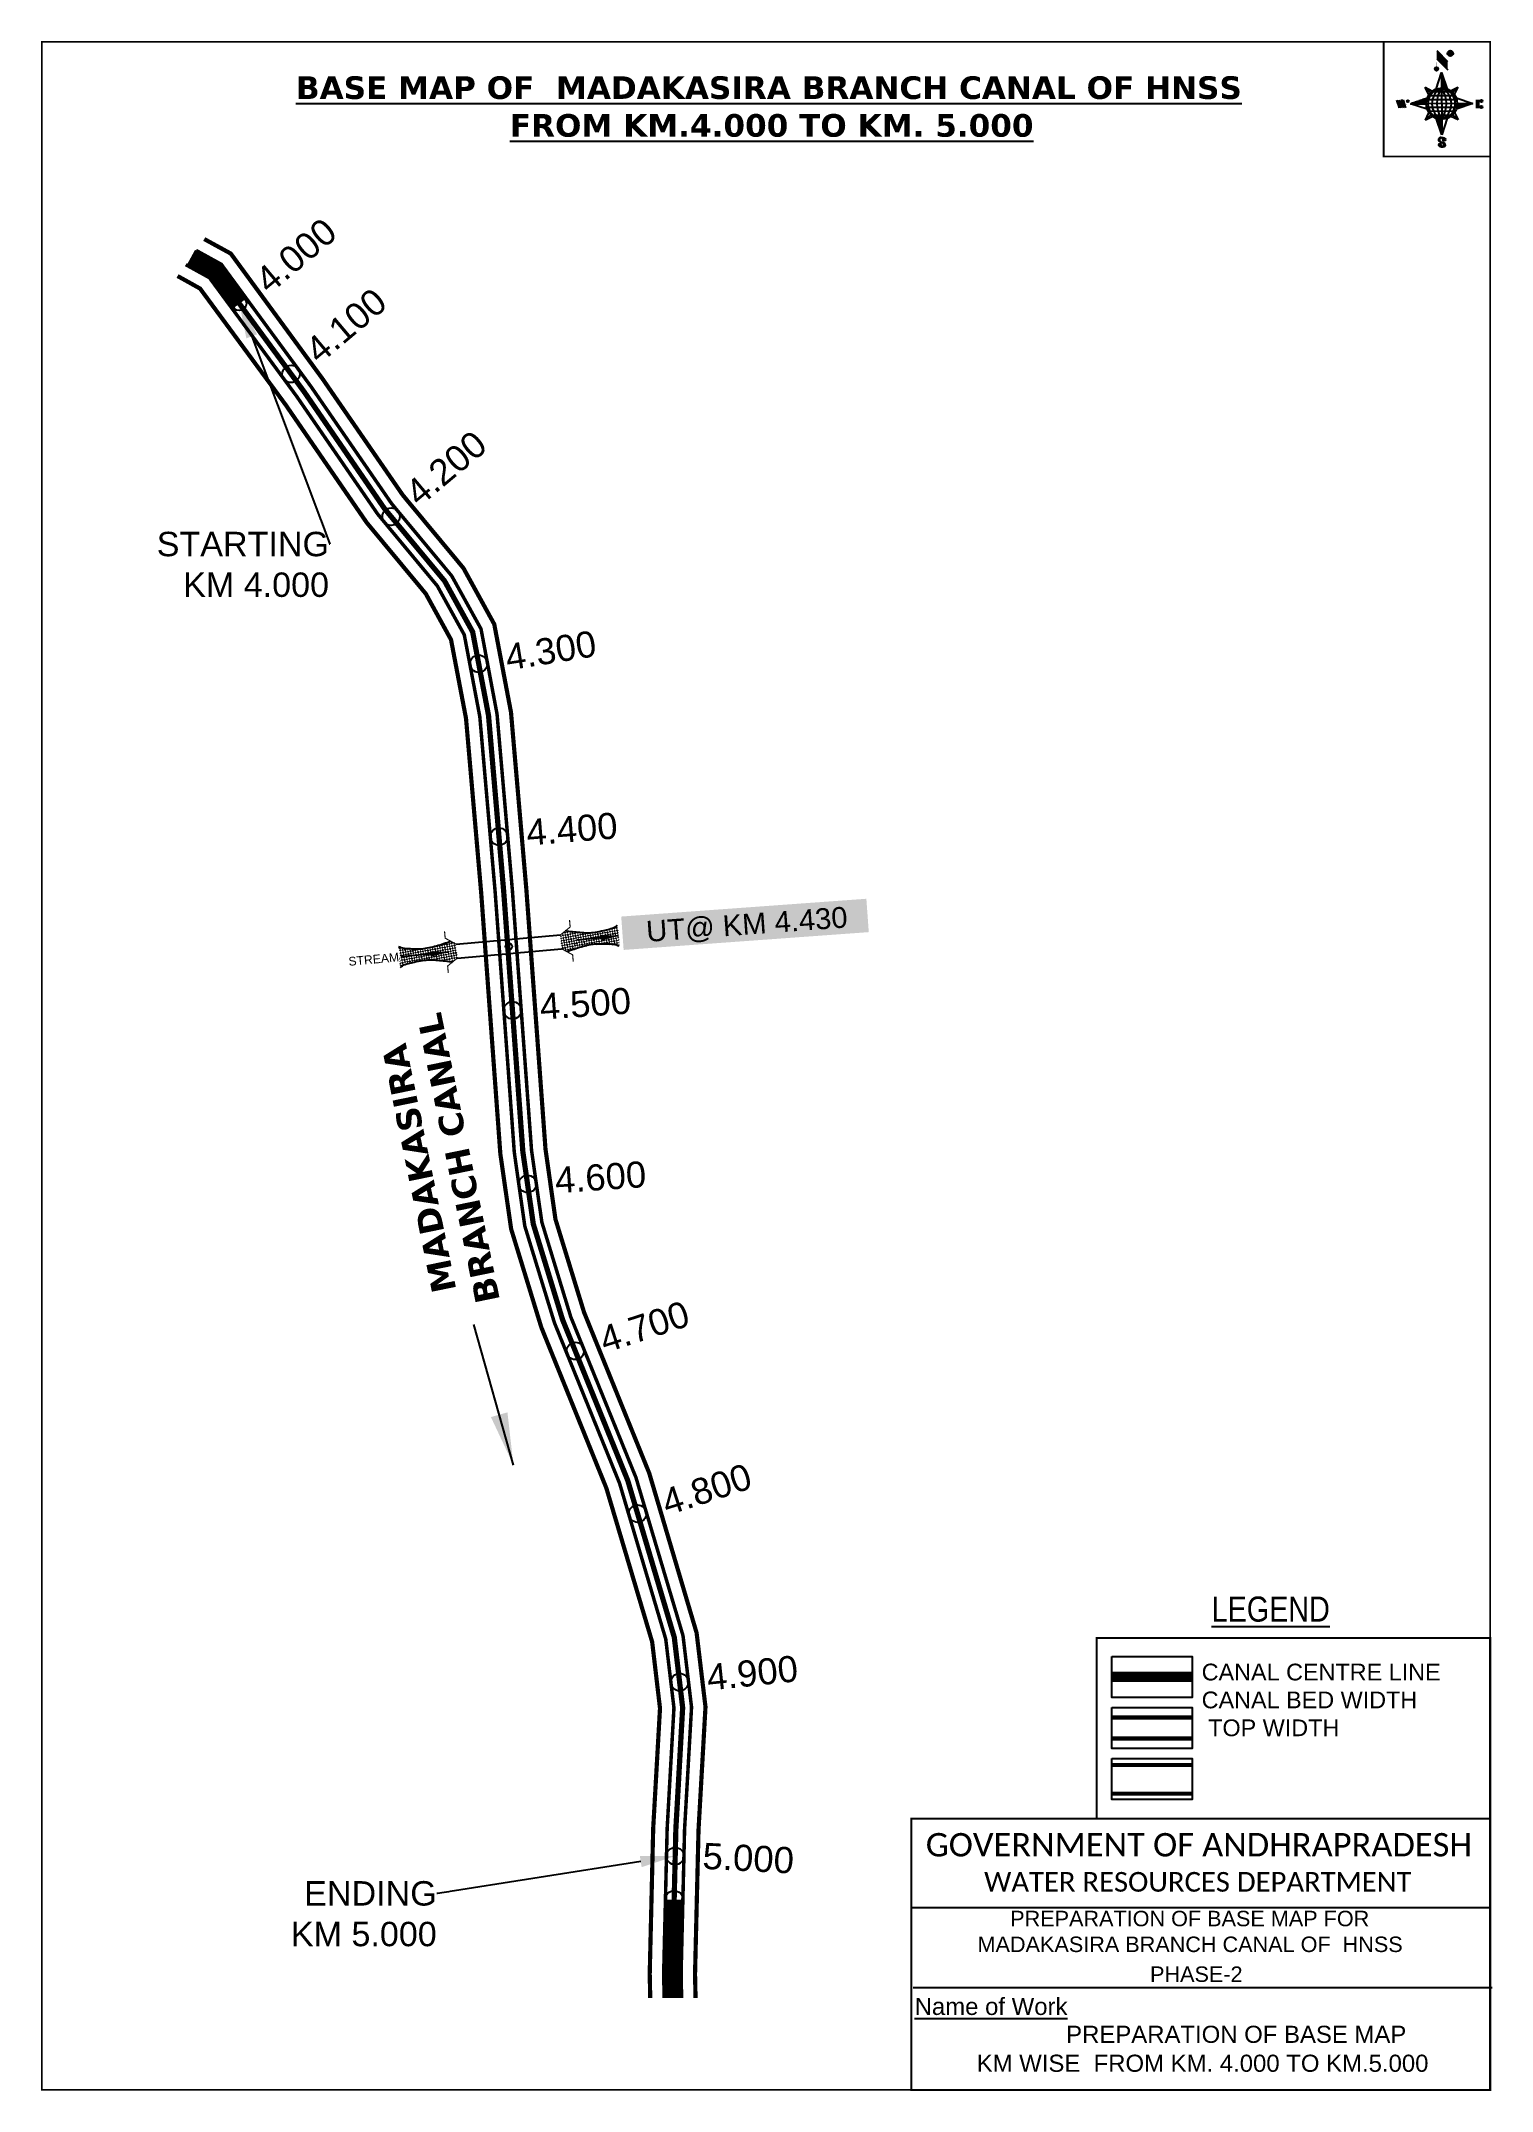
# Model space of a CAD drawing. Header units: inches. Extents: x 775581 to 776413, y 1572796 to 1573972.
import ezdxf
from ezdxf import colors
from ezdxf.entities.mleader import LeaderData, LeaderLine
from ezdxf.enums import TextEntityAlignment as Align
from ezdxf.math import Vec2, Vec3

# ---------------------------------------------------------------- set-up
doc = ezdxf.new("R2010")
doc.units = ezdxf.units.IN
doc.header["$MEASUREMENT"] = 0
doc.header["$PDMODE"] = 32
doc.header["$PDSIZE"] = 10
doc.linetypes.add('HIDDEN2', pattern=[0.1875, 0.125, -0.0625])
for name, color, linetype in [('AQUADUCT', 1, 'Continuous'), ('bord', 1, 'Continuous'), ('CANAL1', 242, 'Continuous'), ('CSMark', 72, 'Continuous'), ('DCBMS', 232, 'Continuous'), ('PAGE', 7, 'Continuous'), ('STRUCTURE', 5, 'Continuous'), ('TEXT', 6, 'Continuous')]:
    doc.layers.add(name, color=color, linetype=linetype)
doc.styles.add('ARIALN', font='ARIALN_1.TTF')
doc.styles.get("Standard").update_dxf_attribs({"font": 'ARIAL_1.TTF'})
doc.dimstyles.get("Standard").update_dxf_attribs({"dimtxt": 0.18, "dimasz": 0.18, "dimexe": 0.18, "dimexo": 0.0625, "dimgap": 0.09, "dimtad": 0, "dimtih": 1, "dimtoh": 1, "dimdec": 4, "dimzin": 0, "dimdsep": 46, "dimtxsty": 'Standard', "dimcen": 0.09, "dimadec": 0, "dimazin": 0, "dimtfac": 1, "dimtdec": 4, "dimtofl": 0, "dimtmove": 0, "dimatfit": 3, "dimfxl": 0, "dimtolj": 1, "dimtzin": 0, "dimarcsym": 0})
pattern_1 = [(267.297113149, (-8720374.938, 50637915.138), (10.5367255337, -0.497431438), [])]
pattern_2 = [(357.297113149, (-8720374.938, 50637915.138), (0.497431438, 10.5367255337), [])]

# ---------------------------------------------------------------- blocks, each defined once
blk = doc.blocks.new('*X11')
at = {"color": 0, "linetype": 'Continuous'}
for p, q in [((6321.6, 240.5), (6322.3, 241.2)), ((6321.6, 240.3), (6322.3, 241)), ((6321.6, 240.1), (6322.3, 240.8)), ((6321.6, 239.9), (6322.4, 240.7)), ((6321.6, 239.8), (6322.4, 240.6)), ((6321.6, 239.6), (6322.5, 240.5)), ((6321.6, 239.4), (6322.5, 240.3)), ((6321.6, 239.2), (6322.6, 240.2)), ((6321.7, 239.1), (6322.6, 240.1)), ((6321.8, 240.8), (6322.4, 241.4)), ((6321.8, 239), (6322.7, 240)), ((6321.8, 239), (6322.8, 239.9)), ((6321.9, 238.9), (6322.9, 239.8)), ((6322, 238.8), (6323, 239.7)), ((6322.1, 241.3), (6322.4, 241.6)), ((6322.1, 238.7), (6323.1, 239.6)), ((6322.2, 238.6), (6323.1, 239.6)), ((6322.3, 238.5), (6323.2, 239.5)), ((6322.4, 238.5), (6323.3, 239.4)), ((6322.5, 238.4), (6323.4, 239.3)), ((6322.7, 238.4), (6323.6, 239.3)), ((6322.8, 238.3), (6323.7, 239.2)), ((6322.9, 238.3), (6323.8, 239.1)), ((6323.1, 238.2), (6323.9, 239.1)), ((6323.2, 238.2), (6324, 239)), ((6323.3, 238.2), (6324.2, 239)), ((6323.5, 238.1), (6324.3, 238.9)), ((6323.7, 238.1), (6324.4, 238.9)), ((6323.8, 238.1), (6324.6, 238.8)), ((6324.1, 238.2), (6324.7, 238.8)), ((6324.3, 238.3), (6324.9, 238.8)), ((6324.6, 238.3), (6325.1, 238.8)), ((6324.8, 238.4), (6325.2, 238.8)), ((6325.1, 238.5), (6325.4, 238.8)), ((6325.4, 238.6), (6325.6, 238.8))]:
    blk.add_line(p, q, dxfattribs=at)
blk = doc.blocks.new('*X10')
at = {"color": 0, "linetype": 'Continuous'}
for p, q in [((6324.4, 240.3), (6324.5, 240.4)), ((6324.6, 240.3), (6324.8, 240.5)), ((6324.7, 240.2), (6325, 240.5)), ((6324.8, 240.2), (6325.2, 240.6)), ((6325, 240.1), (6325.5, 240.6)), ((6325.1, 240.1), (6325.6, 240.6)), ((6325.2, 240), (6325.8, 240.6)), ((6325.3, 240), (6326, 240.6)), ((6325.4, 239.9), (6326.1, 240.6)), ((6325.5, 239.8), (6326.2, 240.5)), ((6325.6, 239.8), (6326.3, 240.5)), ((6325.7, 239.7), (6326.5, 240.4)), ((6325.9, 239.6), (6326.6, 240.3)), ((6326, 239.5), (6326.7, 240.3)), ((6326, 239.4), (6326.8, 240.2)), ((6326.1, 239.3), (6327, 240.2)), ((6326.2, 239.3), (6327.1, 240.1)), ((6326.3, 239.2), (6327.1, 240)), ((6326.4, 239.1), (6327.2, 239.9)), ((6326.5, 239), (6327.3, 239.8)), ((6326.5, 238.9), (6327.4, 239.7)), ((6326.6, 238.8), (6327.5, 239.6)), ((6326.7, 238.7), (6327.5, 239.5)), ((6326.8, 238.6), (6327.6, 239.4)), ((6326.8, 238.5), (6327.7, 239.3)), ((6326.8, 236.5), (6327.4, 237)), ((6326.9, 238.3), (6327.8, 239.2)), ((6326.9, 238.2), (6327.9, 239.1)), ((6326.9, 236.8), (6327.6, 237.4)), ((6327, 238.1), (6327.8, 239)), ((6327, 237.9), (6327.8, 238.8)), ((6327, 237.8), (6327.8, 238.6)), ((6327, 237.6), (6327.8, 238.4)), ((6327, 237.4), (6327.8, 238.2)), ((6327, 237.3), (6327.8, 238)), ((6327, 237.1), (6327.8, 237.9))]:
    blk.add_line(p, q, dxfattribs=at)
blk = doc.blocks.new('H')
at = {"layer": 'bord', "extrusion": (0.000427885, 0.004792, 0.999988)}
h = blk.add_hatch(dxfattribs=at)
h.set_pattern_fill('LINE', color=8, scale=84.387686, angle=-2.7029, style=0)
h.set_pattern_definition(pattern_2)
h.paths.add_polyline_path([(-492, 786, -0.090992), (-448, 775), (-486, 912)])
h = blk.add_hatch(dxfattribs=at)
h.set_pattern_fill('LINE', color=8, scale=84.387686, angle=-92.7029, style=0)
h.set_pattern_definition(pattern_1)
h.paths.add_polyline_path([(-625, 665, -0.090992), (-615, 710), (-751, 671)])
h = blk.add_hatch(dxfattribs=at)
h.set_pattern_fill('LINE', color=8, scale=84.387686, angle=-2.7029, style=0)
h.set_pattern_definition(pattern_2)
h.paths.add_polyline_path([(-504, 533, -0.090992), (-549, 543), (-510, 406)])
h = blk.add_hatch(dxfattribs=at)
h.set_pattern_fill('LINE', color=8, scale=84.387686, angle=-92.7029, style=0)
h.set_pattern_definition(pattern_1)
h.paths.add_polyline_path([(-246, 647), (-372, 653, -0.090992), (-382, 609)])
for p, q in [((-519, 1020, -1217), (-435, 927, -1216)), ((-516, 1087, -1217), (-432, 994, -1217)), ((-538, 774, -1216), (-487, 906, -1216)), ((-487, 906, -1216), (-493, 780, -1216)), ((-487, 906, -1216), (-448, 769, -1216)), ((-865, 701, -1215), (-847, 638, -1215)), ((-847, 700, -1215), (-829, 637, -1215)), ((-829, 699, -1215), (-811, 636, -1215)), ((-829, 699, -1215), (-811, 698, -1215)), ((-811, 698, -1215), (-794, 635, -1215)), ((-752, 665, -1215), (-615, 704, -1215)), ((-627, 794, -1216), (-567, 760, -1216)), ((-627, 794, -1216), (-584, 747, -1215)), ((-599, 731, -1215), (-627, 794, -1216)), ((-421, 753, -1216), (-359, 781, -1216)), ((-359, 781, -1216), (-405, 739, -1216)), ((-359, 781, -1216), (-392, 721, -1215)), ((-379, 693, -1215), (-246, 641, -1215)), ((-213, 669, -1215), (-217, 601, -1215)), ((-752, 665, -1215), (-625, 659, -1215)), ((-619, 614, -1215), (-752, 665, -1215)), ((-639, 526, -1214), (-606, 585, -1215)), ((-639, 526, -1214), (-593, 568, -1215)), ((-577, 553, -1215), (-639, 526, -1214)), ((-511, 400, -1214), (-549, 537, -1214)), ((-460, 533, -1215), (-511, 400, -1214)), ((-505, 527, -1214), (-511, 400, -1214)), ((-371, 513, -1214), (-431, 546, -1215)), ((-371, 513, -1214), (-414, 560, -1215)), ((-399, 576, -1215), (-371, 513, -1214)), ((-246, 641, -1215), (-383, 603, -1215)), ((-373, 647, -1215), (-246, 641, -1215)), ((-197, 600, -1215), (-194, 668, -1215))]:
    blk.add_line(p, q, dxfattribs=at)
at = {"layer": 'bord', "color": 8, "linetype": 'ByBlock', "extrusion": (0.000427885, 0.004792, 0.999988)}
for p, q in [((-375, 679, -1215), (-620, 691, -1215)), ((-386, 711, -1215), (-605, 722, -1215)), ((-411, 744, -1216), (-578, 752, -1216)), ((-493, 780, -1216), (-505, 527, -1214)), ((-373, 647, -1215), (-625, 659, -1215)), ((-378, 616, -1215), (-623, 628, -1215)), ((-392, 585, -1215), (-611, 595, -1215)), ((-420, 555, -1215), (-587, 562, -1215))]:
    blk.add_line(p, q, dxfattribs=at)
at = {"layer": 'bord', "extrusion": (0.000427885, 0.004792, 0.999988), "elevation": -1212}
for points, const_width in [([(-522, 960), (-516, 1093)], 1.61), ([(-434, 933), (-428, 1066)], 1.61), ([(-870, 707), (-846, 706)], 0.642), ([(-829, 643), (-821, 678)], 0.642), ([(-793, 641), (-782, 694)], 0.642), ([(-223, 676), (-174, 673)], 0.706), ([(-829, 643), (-855, 644)], 0.642), ([(-811, 642), (-784, 641)], 0.642), ([(-177, 605), (-226, 607)], 0.706), ([(-195, 645), (-185, 644)], 0.706)]:
    blk.add_lwpolyline(points, dxfattribs=dict(at, const_width=const_width))
for points, const_width in [([(-414, 1073, 1), (-398, 1058, 1)], 22.3), ([(-530, 950, 1), (-520, 939, 1)], 14.8), ([(-776, 697, 1), (-769, 690, 1)], 8.9), ([(-180, 618, 1), (-173, 611, 1)], 9.79), ([(-178, 667, 1), (-171, 660, 1)], 9.79), ([(-490, 362, 1), (-498, 369, 1)], 11.1), ([(-525, 322, 1), (-533, 329, 1)], 11.1)]:
    blk.add_lwpolyline(points, format="xyb", close=True, dxfattribs=dict(at, const_width=const_width))
for points in [[(-537, 317), (-531, 310), (-520, 307), (-505, 307), (-494, 310), (-486, 318), (-487, 326), (-491, 333), (-494, 336), (-503, 341), (-522, 347), (-530, 352), (-534, 355), (-537, 363), (-537, 373), (-530, 381), (-520, 384), (-504, 384), (-493, 380), (-487, 373)], [(-522, 348), (-526, 354), (-528, 361), (-528, 371), (-526, 375), (-521, 381), (-515, 384)], [(-505, 307), (-499, 312), (-497, 319), (-497, 327), (-501, 335), (-509, 343)]]:
    blk.add_lwpolyline(points, dxfattribs=at)
at = {"layer": 'bord', "extrusion": (0.000427885, 0.004792, 0.999988)}
for centre, radius in [((-406, 1065, -1212), 22.3), ((-525, 944, -1212), 14.8), ((-773, 694, -1212), 8.9), ((-498, 659, -1212), 127), ((-177, 615, -1212), 9.79), ((-174, 663, -1212), 9.79), ((-494, 365, -1212), 11.1), ((-529, 325, -1212), 11.1)]:
    blk.add_circle(centre, radius, dxfattribs=at)
at = {"layer": 'bord', "color": 8, "linetype": 'ByBlock', "extrusion": (0.000427885, 0.004792, 0.999988)}
for centre, radius, start, end in [((-482, 658, -1212), 128, 94.9254, 259.6691), ((-437, 656, -1212), 141, 113.2864, 241.308), ((-316, 651, -1212), 222, 142.5892, 212.0053), ((-560, 662, -1212), 141, 293.2864, 61.308), ((-681, 668, -1212), 222, 322.5892, 32.0053), ((-515, 660, -1212), 128, 274.9254, 79.6691)]:
    blk.add_arc(centre, radius, start, end, dxfattribs=at)
at = {"layer": 'bord', "extrusion": (0.000427885, 0.004792, 0.999988)}
for points in [[(-516, 1093, -1212), (-431, 1000, -1212), (-519, 1026, -1212), (-434, 933, -1212)], [(-864, 707, -1212), (-846, 706, -1212), (-846, 644, -1212), (-829, 643, -1212)], [(-829, 705, -1212), (-811, 704, -1212), (-811, 642, -1212), (-793, 641, -1212)], [(-193, 674, -1212), (-197, 606, -1212), (-213, 675, -1212), (-216, 607, -1212)]]:
    blk.add_solid(points, dxfattribs=at)
at = {"layer": 'bord', "extrusion": (0.000427885, 0.004792, 0.999988), "xscale": 7.977342409717546, "yscale": 7.977342408231451, "zscale": 7.977342408476333, "rotation": 138.0840426661453}
for name, p in [('*X10', (38301, -31929, -1212)), ('*X11', (38314, -31951, -1212))]:
    blk.add_blockref(name, p, dxfattribs=at)
blk = doc.blocks.new('UT')
at = {"layer": 'STRUCTURE'}
h = blk.add_hatch(dxfattribs=at)
h.set_pattern_fill('DASH', color=150, scale=8, angle=-39.6278, style=0)
h.set_pattern_definition([(320.372247933, (-4370.464, -6260.8811), (1.40800153113, 0.132407282), [1, -1])])
h.paths.add_polyline_path([(765163, 1700681.9), (765165.6, 1700680.6), (765167.2, 1700680.3), (765169.1, 1700680), (765172.4, 1700679.6), (765176.4, 1700679.3), (765179.5, 1700679.5), (765183.1, 1700679.9), (765187.7, 1700680.9), (765188.9, 1700681.2), (765193.1, 1700682.2), (765196.1, 1700680.2), (765196.1, 1700672.2), (765193.1, 1700670.2), (765190.5, 1700670.8), (765188.1, 1700671.3), (765185.5, 1700671.8), (765183.6, 1700672.1), (765181, 1700672.5), (765180.3, 1700672.5), (765178.5, 1700672.6), (765176.7, 1700672.6), (765174.6, 1700672.5), (765172.5, 1700672.3), (765170.4, 1700672), (765168.5, 1700671.7), (765166.1, 1700671.2), (765165, 1700670.8), (765163, 1700669.7)])
h.paths.add_polyline_path([(765259.1, 1700682.2), (765256.1, 1700680.2), (765256.1, 1700672.2), (765259.1, 1700670.2), (765261.9, 1700671), (765264.4, 1700671.6), (765266.4, 1700672), (765269.1, 1700672.5), (765272.7, 1700673), (765276.1, 1700673.1), (765278.6, 1700672.9), (765281.2, 1700672.7), (765283.9, 1700672.3), (765286.4, 1700671.9), (765288, 1700671.3), (765289.2, 1700670.6), (765289.1, 1700682.7), (765287.6, 1700681.8), (765285.7, 1700681.2), (765283, 1700680.7), (765281.2, 1700680.4), (765276.7, 1700679.9), (765272.7, 1700679.9), (765268.7, 1700680.3), (765264.8, 1700681), (765261.2, 1700681.7)])
at = {"layer": 'STRUCTURE', "color": 150, "const_width": 0.628}
for points in [[(765190.1, 1700688.2), (765190.1, 1700684.2), (765196.1, 1700680.2), (765256.1, 1700680.2), (765262.1, 1700684.2), (765262.1, 1700688.2)], [(765190.1, 1700664.2), (765190.1, 1700668.2), (765196.1, 1700672.2), (765256.1, 1700672.2), (765262.1, 1700668.2), (765262.1, 1700664.2)]]:
    blk.add_lwpolyline(points, dxfattribs=at)
at = {"layer": 'STRUCTURE', "color": 150}
for points in [[(765196.1, 1700680.2), (765256.1, 1700680.2)], [(765196.1, 1700672.2), (765256.1, 1700672.2)], [(765196.1, 1700672.2), (765256.1, 1700672.2)]]:
    blk.add_lwpolyline(points, dxfattribs=at)
at = {"layer": 'STRUCTURE', "color": 0}
blk.add_circle((765226.1, 1700676.2), 1.89, dxfattribs=at)
at = {"layer": 'STRUCTURE', "color": 150}
for points in [[(765163, 1700681.9), (765164.4, 1700681.1), (765167.9, 1700680.2), (765171.2, 1700679.8), (765176.1, 1700679.4), (765184.7, 1700680.3), (765193.1, 1700682.2)], [(765289.1, 1700682.7), (765287.8, 1700681.9), (765284.3, 1700680.9), (765280.9, 1700680.4), (765276.1, 1700679.8), (765267.4, 1700680.5), (765259.1, 1700682.2)], [(765163, 1700669.7), (765164.3, 1700670.6), (765167.8, 1700671.6), (765171.2, 1700672.1), (765176, 1700672.6), (765184.7, 1700672), (765193.1, 1700670.2)], [(765289.2, 1700670.6), (765287.8, 1700671.4), (765284.2, 1700672.3), (765280.9, 1700672.7), (765276.1, 1700673.1), (765267.4, 1700672.2), (765259.1, 1700670.2)]]:
    blk.add_spline(points, degree=3, dxfattribs=at)
at = {"layer": 'STRUCTURE', "color": 0}
blk.add_text('STREAM', height=5, dxfattribs=at).set_placement((765148.2, 1700675.8), align=Align.MIDDLE_CENTER)
for points in [[(765190.9, 1700676), (765164.2, 1700675.8)], [(765289.3, 1700676.7), (765265.4, 1700676.4)]]:
    blk.add_leader(points, dimstyle='Standard', override={"dimasz": 10, "dimgap": 0.09, "dimtad": 0}, dxfattribs=at)

msp = doc.modelspace()

# ---------------------------------------------------------------- linework, layer by layer
at = {"layer": 'CANAL1', "color": 200, "const_width": 2.4}
for points in [[(775674.3, 1573858.4), (775689.5, 1573850.1), (775742.1, 1573778.3), (775788.2, 1573711.5), (775823, 1573669.6), (775840.7, 1573637.4), (775850.3, 1573586.9), (775859.1, 1573485.4), (775870.1, 1573336.2), (775875.8, 1573296), (775892.2, 1573242.6), (775929.6, 1573150.3), (775956.8, 1573058.6), (775961.9, 1573016.1), (775957.9, 1572945.5), (775955.9, 1572862.7), (775956.2, 1572849)], [(775659, 1573837.2), (775671.9, 1573830), (775721, 1573763.3), (775767.5, 1573695.7), (775801.4, 1573654.9), (775815.9, 1573628.5), (775824.5, 1573583.3), (775833.2, 1573483.3), (775844.2, 1573333.4), (775850.4, 1573290.3), (775867.7, 1573233.9), (775905, 1573141.7), (775931.3, 1573053.4), (775935.8, 1573015.3), (775931.9, 1572946.5), (775929.9, 1572862.8), (775930.2, 1572849.1)]]:
    msp.add_lwpolyline(points, dxfattribs=at)
at = {"layer": 'CANAL1', "color": 96, "const_width": 10}
for points in [[(775666.6, 1573847.8), (775680.7, 1573840.1), (775694.5, 1573821.3)], [(775943.6, 1572849.1), (775943.9, 1572905.5)]]:
    msp.add_lwpolyline(points, dxfattribs=at)
at = {"layer": 'CANAL1', "color": 5, "const_width": 2}
for points in [[(775663.7, 1573843.7), (775677.3, 1573836.2), (775727.5, 1573767.9), (775773.8, 1573700.6), (775808, 1573659.4), (775823.5, 1573631.3), (775832.4, 1573584.4), (775841.2, 1573483.9), (775852.2, 1573334.3), (775858.2, 1573292.1), (775875.2, 1573236.6), (775912.6, 1573144.4), (775939.1, 1573055), (775943.8, 1573015.5), (775939.9, 1572946.2), (775937.9, 1572862.8), (775938.2, 1572849.1)], [(775669.6, 1573851.9), (775684.1, 1573843.9), (775735.6, 1573773.7), (775781.8, 1573706.6), (775816.3, 1573665.1), (775833.1, 1573634.7), (775842.3, 1573585.8), (775851.1, 1573484.7), (775862.1, 1573335.4), (775868, 1573294.3), (775884.6, 1573239.9), (775922, 1573147.7), (775949, 1573057), (775953.9, 1573015.9), (775949.9, 1572945.8), (775947.9, 1572862.8), (775948.2, 1572849)]]:
    msp.add_lwpolyline(points, dxfattribs=at)
at = {"layer": 'CANAL1', "color": 1, "linetype": 'HIDDEN2', "ltscale": 100, "const_width": 3}
msp.add_lwpolyline([(775666.6, 1573847.8), (775680.7, 1573840.1), (775731.6, 1573770.8), (775777.8, 1573703.6), (775812.2, 1573662.2), (775828.3, 1573633), (775837.4, 1573585.1), (775846.1, 1573484.3), (775857.1, 1573334.8), (775863.1, 1573293.2), (775879.9, 1573238.3), (775917.3, 1573146), (775944, 1573056), (775948.8, 1573015.7), (775944.9, 1572946), (775942.9, 1572862.8), (775943.2, 1572849.1)], dxfattribs=at)
msp.add_lwpolyline([(775666.6, 1573847.8), (775680.7, 1573840.1), (775731.6, 1573770.8), (775777.8, 1573703.6), (775812.2, 1573662.2), (775828.3, 1573633), (775837.4, 1573585.1), (775846.1, 1573484.3), (775857.1, 1573334.8), (775863.1, 1573293.2), (775879.9, 1573238.3), (775917.3, 1573146), (775944, 1573056), (775948.8, 1573015.7), (775944.9, 1572946), (775942.9, 1572862.8), (775943.2, 1572849.1)], dxfattribs=at)
at = {"layer": 'CANAL1', "color": 1, "linetype": 'HIDDEN2', "ltscale": 100, "const_width": 6, "elevation": -0.4}
msp.add_lwpolyline([(776241.1, 1573033.3), (776195.1, 1573033.3)], dxfattribs=at)
at = {"layer": 'CANAL1', "color": 5, "const_width": 2.4, "elevation": -0.4}
for points in [[(776241.1, 1573010), (776195.1, 1573010)], [(776241.1, 1572998), (776195.1, 1572998)]]:
    msp.add_lwpolyline(points, dxfattribs=at)
at = {"layer": 'CANAL1', "color": 200, "const_width": 2.4, "elevation": -0.4}
for points in [[(776241.1, 1572982.8), (776195.1, 1572982.8)], [(776241.1, 1572966.3), (776195.1, 1572966.3)]]:
    msp.add_lwpolyline(points, dxfattribs=at)
at = {"layer": 'CANAL1', "color": 3}
for centre, radius in [((775694.5, 1573821.4), 4.07), ((775943.9, 1572905.5), 5.12)]:
    msp.add_circle(centre, radius, dxfattribs=at)
at = {"layer": 'CSMark', "color": 3}
for p in [(775724.1, 1573781), (775781.5, 1573699.1), (775831.8, 1573614.7), (775843.4, 1573515.5), (775851.2, 1573415.8), (775859.8, 1573316.2), (775887.2, 1573220.4), (775922.9, 1573127), (775947.1, 1573030.3), (775944.5, 1572930.5)]:
    msp.add_point(p, dxfattribs=at)
at = {"layer": 'PAGE', "const_width": 1}
msp.add_lwpolyline([(776412.1, 1572796.3), (776412.1, 1573971.6), (775581.1, 1573971.6), (775581.1, 1572796.3), (776412.1, 1572796.3)], dxfattribs=at)
at = {"layer": 'PAGE'}
for points, const_width in [([(776412.1, 1573971.6), (776351, 1573971.6), (776351, 1573905.8), (776412.1, 1573905.8)], 1), ([(776186.3, 1573055.7), (776412.1, 1573055.7), (776412.1, 1572951.9), (776186.3, 1572951.9)], 1.2), ([(776080, 1572951.9), (776412.1, 1572951.9), (776412.1, 1572796.3), (776080, 1572796.3)], 1.2)]:
    msp.add_lwpolyline(points, close=True, dxfattribs=dict(at, const_width=const_width))
at = {"layer": 'PAGE', "elevation": -0.4}
for points in [[(776195.1, 1573045.1), (776241.1, 1573045.1), (776241.1, 1573021.5), (776195.1, 1573021.5)], [(776195.1, 1573015.8), (776241.1, 1573015.8), (776241.1, 1572992.3), (776195.1, 1572992.3)], [(776195.1, 1572986.5), (776241.1, 1572986.5), (776241.1, 1572963), (776195.1, 1572963)]]:
    msp.add_lwpolyline(points, close=True, dxfattribs=at)
at = {"layer": 'PAGE'}
for points in [[(776080, 1572900.9), (776412.1, 1572900.9)], [(776081, 1572855), (776413.2, 1572855)]]:
    msp.add_lwpolyline(points, dxfattribs=at)

# ---------------------------------------------------------------- block references
at = {"layer": 'AQUADUCT', "color": 1, "xscale": 0.0703495379661093, "yscale": 0.07034953800030053, "zscale": 0.07034953795990817, "rotation": 3.078330607406165}
msp.add_blockref('H', (776421.8, 1573892.1, 85.4), dxfattribs=at)
at = {"layer": 'STRUCTURE', "color": 0, "rotation": 5.087005091885701}
msp.add_blockref('UT', (164433.3, -188376.5), dxfattribs=at)

# ---------------------------------------------------------------- texts
at = {"layer": 'CANAL1', "insert": (775811.2, 1573223.7), "char_height": 14, "width": 205.129, "attachment_point": 1, "rotation": 101.5891}
msp.add_mtext('\\pi29.504;{\\fVerdana|b1|i0|c0|p34;MADAKASIRA \\P\\pi18.635;BRANCH CANAL}', dxfattribs=at)
at = {"layer": 'CSMark', "color": 1}
for s, rotation, p in [('4.000', 40.1077, (775706.8, 1573832.1)), ('4.100', 40.1077, (775735.5, 1573791.9)), ('4.200', 40.1077, (775792.9, 1573710.1)), ('4.300', 9.2427, (775847.2, 1573618.2)), ('4.400', 4.6291, (775859.1, 1573517.8)), ('4.500', 3.9786, (775866.8, 1573417.9)), ('4.600', 3.9786, (775875.5, 1573318.3)), ('4.700', 18.032, (775901.9, 1573226.2)), ('4.800', 18.032, (775937.6, 1573132.9)), ('4.900', 5.9771, (775962.7, 1573032.9)), ('5.000', 356.9705, (775960.3, 1572930.7))]:
    msp.add_text(s, height=15, rotation=rotation, dxfattribs=at).set_placement(p, align=Align.MIDDLE_LEFT)
at = {"layer": 'PAGE', "extrusion": (0.000201441, 0.004807, 0.999988), "style": 'ARIALN'}
msp.add_text('%%ULEGEND', height=14.4, rotation=359.9999, dxfattribs=at).set_placement((776286.2, 1573053.3, 7717.9), align=Align.MIDDLE)
at = {"layer": 'PAGE', "extrusion": (0.000201441, 0.004807, 0.999988)}
for s, height, p in [('PHASE-2', 8.88, (776243.5, 1572843.8, 7716.8)), ('PREPARATION OF BASE MAP', 9.822, (776266.4, 1572809.3, 7715.7)), ('KM WISE  FROM KM. 4.000 TO KM.5.000', 9.822, (776247.1, 1572792.7, 7715.7))]:
    msp.add_text(s, height=height, rotation=359.9999, dxfattribs=at).set_placement(p, align=Align.MIDDLE_CENTER)
msp.add_text('%%UName of Work', height=9.822, rotation=359.9999, dxfattribs=at).set_placement((776081.9, 1572820.4, 7715.6))
at = {"layer": 'PAGE', "extrusion": (0.000201441, 0.004807, 0.999988), "attachment_point": 1, "text_direction": (1, -1e-06, -0.000201)}
for s, insert, char_height, width in [('CANAL CENTRE LINE CANAL BED WIDTH {\\H2.3732x; }\\P TOP WIDTH{\\H1.9155x; }', (776246.6, 1573040.9, -0.4), 9.6, 168.926), ('\\pi3.5885;{\\fCalibri|b0|i0|c0|p34;\\H1.3333x;GOVERNMENT OF ANDHRAPRADESH\\P\\pi37.073;\\H0.83998x;WATER RESOURCES DEPARTMENT}', (776084.7, 1572943.7, -1.3), 10.059, 321.276), ('\\pi151.83;PREPARATION OF BASE MAP FOR \\P\\pi133.1;MADAKASIRA BRANCH CANAL OF  HNSS ', (775984.9, 1572899.1), 8.878, 508.592)]:
    msp.add_mtext(s, dxfattribs=dict(at, insert=insert, char_height=char_height, width=width))
at = {"layer": 'STRUCTURE', "color": 5, "insert": (775917.4, 1573466.3), "char_height": 12, "width": 133.823, "attachment_point": 1, "rotation": 4.1499, "bg_fill": 1, "box_fill_scale": 1.3, "bg_fill_color": 7, "bg_fill_true_color": 16777215, "bg_fill_transparency": 4390977}
msp.add_mtext('\\pi10.083;UT@ KM 4.430', dxfattribs=at)
at = {"layer": 'TEXT', "color": 1, "insert": (775721.7, 1573951.8), "char_height": 13, "width": 551.861, "attachment_point": 1}
msp.add_mtext('\\pi5.2048;{\\fVerdana|b1|i0|c0|p34;\\LBASE MAP OF  MADAKASIRA BRANCH CANAL OF HNSS\\P\\pi127.95;FROM KM.4.000 TO KM. 5.000}', dxfattribs=at)

# ---------------------------------------------------------------- leaders
at = {"layer": 'CANAL1'}
msp.add_leader([(775851.7, 1573154.9), (775828.9, 1573235.5)], dimstyle='Standard', override={"dimasz": 30, "dimgap": 0.09, "dimtad": 0}, dxfattribs=at)

# ---------------------------------------------------------------- next in the draw order: leaders
at = {"layer": 'DCBMS', "color": 5}
ml = msp.add_multileader_mtext('Standard', dxfattribs=at)
ml.set_content('STARTING \\PKM 4.000', color=5)
ml.set_leader_properties()
ml.build(insert=Vec2(0, 0))
ml.multileader.update_dxf_attribs({"dogleg_length": 0.36, "arrow_head_size": 20})
ctx = ml.context
ctx.base_point, ctx.char_height, ctx.arrow_head_size, ctx.landing_gap_size, ctx.plane_origin = Vec3(775649.1, 1573683.3), 14, 20, 0.09, Vec3(775786.4, 1573895.6)
ctx.text_align_type = 2
notes = []
notes.append((ctx, [(0, (1, 1, 0), (775746.4, 1573683.3), (-1, 0), 0.36, [(0, [(775694.5, 1573821.3)], 0, [])])]))
ctx.mtext.insert, ctx.mtext.width, ctx.mtext.alignment, ctx.mtext.flow_direction = Vec3(775745.9, 1573690.4), 109.049, 3, 5
ctx.mtext.has_bg_fill, ctx.mtext.bg_color, ctx.mtext.bg_scale_factor, ctx.mtext.bg_transparency, ctx.mtext.use_window_bg_color = 1, -1027028792, 1.5, 0, 1
ml = msp.add_multileader_mtext('Standard', dxfattribs=at)
ml.set_content('ENDING \\PKM 5.000', color=5)
ml.set_leader_properties()
ml.build(insert=Vec2(0, 0))
ml.multileader.update_dxf_attribs({"dogleg_length": 0.36, "arrow_head_size": 20})
ctx = ml.context
ctx.base_point, ctx.char_height, ctx.arrow_head_size, ctx.landing_gap_size, ctx.plane_origin = Vec3(775726.3, 1572909), 14, 20, 0.09, Vec3(775848.2, 1573121.3)
ctx.text_align_type = 2
notes.append((ctx, [(0, (1, 1, 0), (775808.1, 1572909), (-1, 0), 0.36, [(0, [(775944.5, 1572930.5)], 0, [])])]))
ctx.mtext.insert, ctx.mtext.width, ctx.mtext.alignment, ctx.mtext.flow_direction = Vec3(775807.7, 1572916.1), 109.049, 3, 5
ctx.mtext.has_bg_fill, ctx.mtext.bg_color, ctx.mtext.bg_scale_factor, ctx.mtext.bg_transparency, ctx.mtext.use_window_bg_color = 1, -1027028792, 1.5, 0, 1
for ctx, leaders in notes:
    for number, flags, end, landing, length, lines in leaders:
        leader = LeaderData()
        leader.index, (leader.has_last_leader_line, leader.has_dogleg_vector, leader.attachment_direction) = number, flags
        leader.last_leader_point, leader.dogleg_vector, leader.dogleg_length = Vec3(end), Vec3(landing), length
        for number, points, colour, breaks in lines:
            line = LeaderLine()
            line.index, line.vertices, line.color, line.breaks = number, Vec3.list(points), colors.encode_raw_color(colour), breaks
            leader.lines.append(line)
        ctx.leaders.append(leader)

doc.saveas('drawing.dxf')
